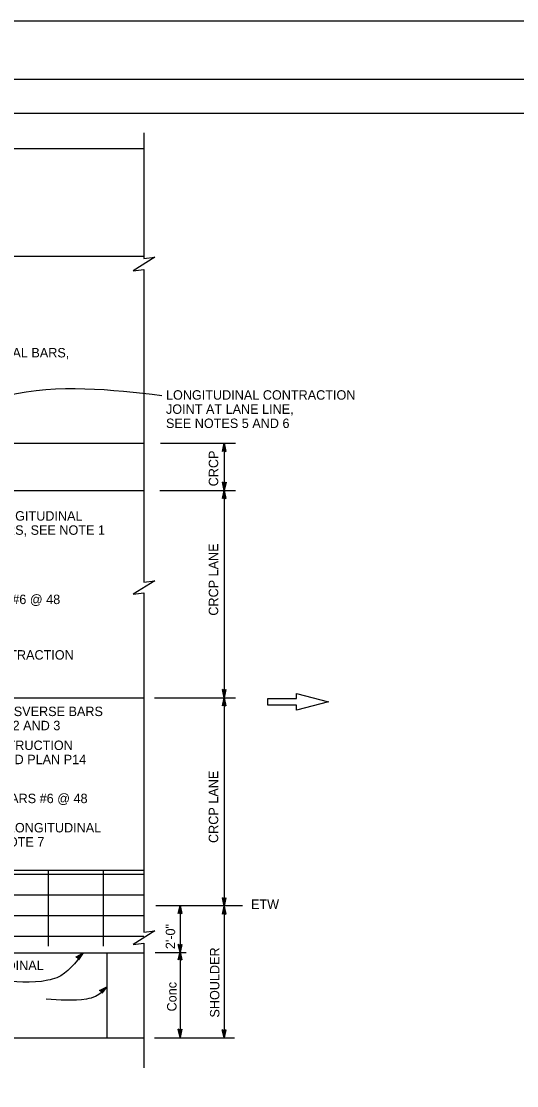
# Model space of a CAD drawing. Extents: x -893 to 867, y -474 to 712.
# Drawn here: x -168 to 199, y -77 to 712 of the extents above; entities that cross this region are included whole.
import ezdxf

# ---------------------------------------------------------------- set-up
doc = ezdxf.new("R2010")
doc.units = 0
for name, color, linetype in [('border_PLOTTING-ELEMENTS', 7, 'Continuous'), ('border_rw_22x34_Cut_Lines', 7, 'Continuous'), ('border_SHEET', 7, 'Continuous'), ('pp_PRESENTATION', 7, 'Continuous'), ('rd_PAVEMENT', 7, 'Continuous'), ('rd_PAVEMENT-anno', 7, 'Continuous'), ('STR_Reinforcement A', 7, 'Continuous'), ('STR_Reinforcement B', 7, 'Continuous')]:
    doc.layers.add(name, color=color, linetype=linetype)

msp = doc.modelspace()

# ---------------------------------------------------------------- linework, layer by layer
at = {"layer": 'border_PLOTTING-ELEMENTS'}
for points in [[(-893.45, -474.04), (866.55, -474.04), (866.55, 711.96), (-893.45, 711.96)], [(-863.45, 668.96), (836.55, 668.96), (836.55, -431.04), (-863.45, -431.04)]]:
    msp.add_lwpolyline(points, close=True, dxfattribs=at)
at = {"layer": 'border_rw_22x34_Cut_Lines'}
msp.add_lwpolyline([(-863.45, 668.96), (836.55, 668.96), (836.55, -431.04), (-863.45, -431.04)], close=True, dxfattribs=at)
at = {"layer": 'border_SHEET'}
msp.add_line((-813.45, 643.96), (811.55, 643.96), dxfattribs=at)
at = {"layer": 'pp_PRESENTATION'}
for p, q in [((36.03, 210.03), (36.03, 213.67)), ((36.03, 213.67), (59.94, 207.53)), ((14.93, 207.53), (14.93, 210.03)), ((14.93, 210.03), (36.03, 210.03)), ((14.93, 205.03), (14.93, 207.53)), ((59.94, 207.53), (36.03, 201.39)), ((36.03, 205.03), (14.93, 205.03)), ((36.03, 201.39), (36.03, 205.03))]:
    msp.add_line(p, q, dxfattribs=at)
at = {"layer": 'rd_PAVEMENT'}
for p, q in [((-76.98, 629.33), (-76.98, 536.12)), ((-404.14, 617.74), (-76.98, 617.74)), ((-684.57, 537.87), (-76.98, 537.87)), ((-68.98, 537.12), (-84.98, 527.12)), ((-76.98, 536.12), (-68.98, 537.12)), ((-84.98, 527.12), (-76.98, 528.12)), ((-77.12, 528.1), (-77.12, 296.28)), ((-684.57, 399.28), (-76.98, 399.28)), ((-684.57, 364.17), (-76.98, 364.17)), ((-68.98, 297.29), (-84.98, 287.29)), ((-76.98, 296.29), (-68.98, 297.29)), ((-84.98, 287.29), (-76.98, 288.29)), ((-77.12, 288.28), (-77.12, 36.79)), ((-684.57, 210.67), (-76.98, 210.67)), ((-217.44, 82.83), (-76.98, 82.83)), ((-68.98, 37.8), (-84.98, 27.8)), ((-76.98, 36.8), (-68.98, 37.8)), ((-84.98, 27.8), (-76.98, 28.8)), ((-77.11, 28.79), (-77.11, -63.71)), ((-310.76, 21.62), (-76.98, 21.62)), ((-104.53, 21.62), (-104.53, -41.33)), ((-310.76, -41.33), (-76.98, -41.33))]:
    msp.add_line(p, q, dxfattribs=at)
at = {"layer": 'rd_PAVEMENT-anno'}
for p, q in [((-64.7, 399.24), (-9.12, 399.24)), ((-17.51, 399.24), (-17.51, 210.67)), ((-17.51, 399.24), (-17.51, 399.24)), ((-18.85, 393.24), (-18.85, 393.24)), ((-16.18, 393.24), (-16.18, 393.24)), ((-65.07, 364.19), (-9.12, 364.19)), ((-18.73, 370.29), (-18.73, 370.29)), ((-17.51, 364.24), (-17.51, 364.24)), ((-17.4, 364.29), (-17.4, 364.29)), ((-16.06, 370.29), (-16.06, 370.29)), ((-18.85, 358.24), (-18.85, 358.24)), ((-16.18, 358.24), (-16.18, 358.24)), ((-18.84, 216.65), (-18.84, 216.65)), ((-16.17, 216.65), (-16.17, 216.65)), ((-69.13, 210.67), (-9.12, 210.67)), ((-17.51, 210.67), (-17.51, 45.8)), ((-17.51, 210.65), (-17.51, 210.65)), ((-17.51, 210.64), (-17.51, 210.64)), ((-18.85, 204.64), (-18.85, 204.64)), ((-16.18, 204.64), (-16.18, 204.64)), ((-68.21, 56.59), (-3.8, 56.59)), ((-50.14, 56.59), (-50.14, -41.29)), ((-50.13, 56.63), (-50.13, 56.63)), ((-18.84, 62.25), (-18.84, 62.25)), ((-17.51, 56.25), (-17.51, 56.25)), ((-17.51, 56.22), (-17.51, 56.22)), ((-16.17, 62.25), (-16.17, 62.25)), ((-51.47, 50.63), (-51.47, 50.63)), ((-48.8, 50.63), (-48.8, 50.63)), ((-18.85, 50.22), (-18.85, 50.22)), ((-16.18, 50.22), (-16.18, 50.22)), ((-17.51, 45.8), (-17.51, -41.29)), ((-51.55, 27.84), (-51.55, 27.84)), ((-48.88, 27.84), (-48.88, 27.84)), ((-127.38, 18.47), (-127.38, 18.47)), ((-125.55, 16.52), (-125.55, 16.52)), ((-122.09, 21.6), (-122.09, 21.6)), ((-68.52, 21.94), (-45.57, 21.94)), ((-51.47, 16.4), (-51.47, 16.4)), ((-50.22, 21.84), (-50.22, 21.84)), ((-50.13, 22.4), (-50.13, 22.4)), ((-48.8, 16.4), (-48.8, 16.4)), ((-109.91, -6.38), (-109.91, -6.38)), ((-104.49, -3.49), (-104.49, -3.49)), ((-108.17, -8.41), (-108.17, -8.41)), ((-51.55, -35.07), (-51.55, -35.07)), ((-48.88, -35.07), (-48.88, -35.07)), ((-18.86, -35.38), (-18.86, -35.38)), ((-16.19, -35.38), (-16.19, -35.38)), ((-69.13, -41.29), (-9.83, -41.29)), ((-50.22, -41.07), (-50.22, -41.07)), ((-17.53, -41.38), (-17.53, -41.38))]:
    msp.add_line(p, q, dxfattribs=at)
for points in [[(-18.85, 393.24), (-17.51, 399.24), (-16.18, 393.24), (-16.54, 393.45), (-17.51, 397.85), (-18.5, 393.45), (-18.14, 393.66), (-17.51, 396.47), (-16.89, 393.66), (-17.25, 393.88), (-17.52, 395.09), (-17.79, 393.87), (-17.51, 394.04), (-16.18, 393.24), (-17.51, 394.04)], [(-18.85, 358.24), (-17.51, 364.24), (-16.18, 358.24), (-16.54, 358.45), (-17.51, 362.85), (-18.5, 358.45), (-18.14, 358.66), (-17.51, 361.48), (-16.89, 358.67), (-17.25, 358.88), (-17.52, 360.1), (-17.79, 358.88), (-17.51, 359.04), (-16.18, 358.24), (-17.51, 359.04)], [(-16.06, 370.29), (-17.4, 364.29), (-18.73, 370.29), (-18.38, 370.08), (-17.41, 365.68), (-16.42, 370.08), (-16.77, 369.87), (-17.4, 367.06), (-18.03, 369.87), (-17.67, 369.65), (-17.4, 368.44), (-17.13, 369.66), (-17.4, 369.49), (-18.73, 370.29), (-17.4, 369.49)], [(-16.17, 216.65), (-17.51, 210.65), (-18.84, 216.65), (-18.49, 216.44), (-17.52, 212.04), (-16.53, 216.44), (-16.88, 216.23), (-17.51, 213.41), (-18.14, 216.22), (-17.78, 216.01), (-17.51, 214.79), (-17.24, 216.01), (-17.51, 215.85), (-18.84, 216.65), (-17.51, 215.85)], [(-18.85, 204.64), (-17.51, 210.64), (-16.18, 204.64), (-16.54, 204.86), (-17.51, 209.25), (-18.5, 204.86), (-18.14, 205.07), (-17.51, 207.88), (-16.89, 205.07), (-17.25, 205.28), (-17.52, 206.5), (-17.79, 205.28), (-17.51, 205.44), (-16.18, 204.64), (-17.51, 205.44)], [(-51.47, 50.63), (-50.13, 56.63), (-48.8, 50.63), (-49.15, 50.84), (-50.12, 55.24), (-51.11, 50.84), (-50.76, 51.05), (-50.13, 53.87), (-49.51, 51.05), (-49.86, 51.27), (-50.13, 52.48), (-50.4, 51.26), (-50.13, 51.43), (-48.8, 50.63), (-50.13, 51.43)], [(-18.85, 50.22), (-17.51, 56.22), (-16.18, 50.22), (-16.54, 50.43), (-17.51, 54.83), (-18.5, 50.43), (-18.14, 50.64), (-17.51, 53.46), (-16.89, 50.65), (-17.25, 50.86), (-17.52, 52.08), (-17.79, 50.86), (-17.51, 51.02), (-16.18, 50.22), (-17.51, 51.02)], [(-16.17, 62.25), (-17.51, 56.25), (-18.84, 62.25), (-18.49, 62.04), (-17.52, 57.64), (-16.53, 62.04), (-16.88, 61.83), (-17.51, 59.02), (-18.14, 61.83), (-17.78, 61.61), (-17.51, 60.4), (-17.24, 61.62), (-17.51, 61.45), (-18.84, 62.25), (-17.51, 61.45)], [(-48.88, 27.84), (-50.22, 21.84), (-51.55, 27.84), (-51.2, 27.63), (-50.23, 23.23), (-49.24, 27.63), (-49.59, 27.42), (-50.22, 24.6), (-50.84, 27.41), (-50.49, 27.2), (-50.22, 25.98), (-49.95, 27.2), (-50.22, 27.04), (-51.55, 27.84), (-50.22, 27.04)], [(-127.38, 18.47), (-122.09, 21.6), (-125.55, 16.52), (-125.64, 16.93), (-123.1, 20.65), (-126.98, 18.35), (-126.59, 18.24), (-124.11, 19.71), (-125.73, 17.33), (-125.82, 17.74), (-125.11, 18.76), (-126.19, 18.13), (-125.88, 18.04), (-125.55, 16.52), (-125.88, 18.04)], [(-51.47, 16.4), (-50.13, 22.4), (-48.8, 16.4), (-49.15, 16.62), (-50.12, 21.01), (-51.11, 16.62), (-50.76, 16.83), (-50.13, 19.64), (-49.51, 16.83), (-49.86, 17.04), (-50.13, 18.26), (-50.4, 17.04), (-50.13, 17.2), (-48.8, 16.4), (-50.13, 17.2)], [(-109.91, -6.38), (-104.49, -3.49), (-108.17, -8.41), (-108.24, -8), (-105.54, -4.4), (-109.52, -6.52), (-109.13, -6.65), (-106.58, -5.29), (-108.31, -7.59), (-108.38, -7.19), (-107.63, -6.19), (-108.74, -6.78), (-108.43, -6.88), (-108.17, -8.41), (-108.43, -6.88)], [(-48.88, -35.07), (-50.22, -41.07), (-51.55, -35.07), (-51.2, -35.29), (-50.23, -39.68), (-49.24, -35.28), (-49.59, -35.5), (-50.22, -38.31), (-50.84, -35.5), (-50.49, -35.71), (-50.22, -36.93), (-49.95, -35.71), (-50.22, -35.87), (-51.55, -35.07), (-50.22, -35.87)], [(-16.19, -35.38), (-17.53, -41.38), (-18.86, -35.38), (-18.51, -35.59), (-17.53, -39.99), (-16.54, -35.59), (-16.9, -35.8), (-17.53, -38.62), (-18.15, -35.8), (-17.8, -36.02), (-17.53, -37.23), (-17.25, -36.01), (-17.53, -36.18), (-18.86, -35.38), (-17.53, -36.18)]]:
    msp.add_lwpolyline(points, close=True, dxfattribs=at)
for points in [[(-222.07, 364.73), (-203.59, 424.82), (-178.84, 434.66), (-63.64, 434.66)], [(-121.95, 21.69), (-141.58, 3.18), (-148.3, 1.21), (-185.15, 1.21)], [(-104.58, -3.51), (-112.78, -10.67), (-119.51, -12.63), (-149.43, -12.63)]]:
    msp.add_spline(points, degree=3, dxfattribs=at)
at = {"layer": 'STR_Reinforcement A'}
for p, q in [((-684.57, 80), (-76.98, 80)), ((-684.57, 64.63), (-76.98, 64.63)), ((-684.57, 49.25), (-76.98, 49.25)), ((-684.57, 33.88), (-76.98, 33.88))]:
    msp.add_line(p, q, dxfattribs=at)
at = {"layer": 'STR_Reinforcement B'}
for p, q in [((-147.9, 82.83), (-147.9, 26.62)), ((-107.1, 82.83), (-107.1, 26.62))]:
    msp.add_line(p, q, dxfattribs=at)

# ---------------------------------------------------------------- texts
at = {"layer": 'rd_PAVEMENT-anno'}
for s, p in [('LONGITUDINAL BARS,', (-232.15, 462.85)), ('LONGITUDINAL CONTRACTION', (-60.62, 431.53)), ('JOINT AT LANE LINE,', (-60.62, 421.03)), ('SEE NOTES 5 AND 6', (-60.62, 410.53)), ('LONGITUDINAL', (-191.65, 341.9)), ('BARS, SEE NOTE 1', (-191.65, 331.4)), ('TRANSVERSE BARS #6 @ 48', (-268.68, 280.05)), ('LONGITUDINAL CONTRACTION', (-269.38, 238.9)), ('INTERMEDIATE TRANSVERSE BARS', (-271.2, 197.04)), ('#6 @ 48, SEE NOTES 2 AND 3', (-271.2, 186.54)), ('TRANSVERSE CONSTRUCTION', (-271.14, 171.9)), ('JOINT, SEE STANDARD PLAN P14', (-271.14, 161.4)), ('TRANSVERSE BARS #6 @ 48', (-248.41, 132.53)), ('ADDITIONAL LONGITUDINAL', (-236.57, 110.84)), ('BARS, SEE NOTE 7', (-236.57, 100.34)), ('ETW', (2.38, 54.14)), ('LONGITUDINAL', (-220.42, 8.78))]:
    msp.add_text(s, height=7, dxfattribs=at).set_placement(p)
for s, p in [('CRCP', (-21.92, 367.3)), ('CRCP LANE', (-21.92, 271.45)), ('CRCP LANE', (-21.92, 102.99)), ('2\'-0"', (-53.82, 24.32)), ('SHOULDER', (-21.03, -26.39)), ('Conc', (-52.81, -21.86))]:
    msp.add_text(s, height=7, rotation=90, dxfattribs=at).set_placement(p)

doc.saveas('drawing.dxf')
